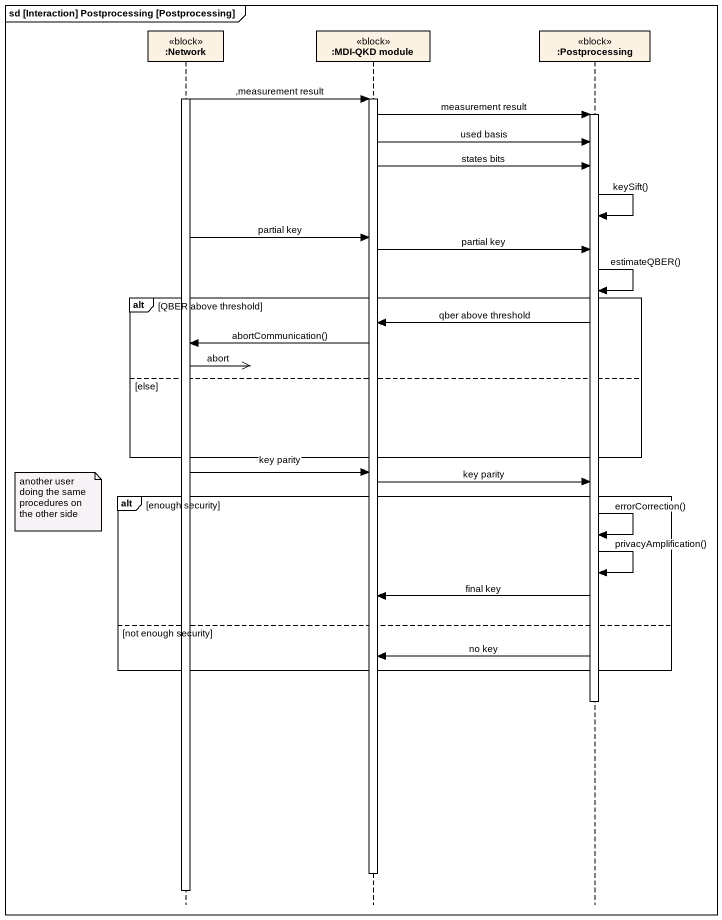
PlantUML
@startuml
mainframe sd [Interaction] Postprocessing [Postprocessing]
hide footbox
participant ":Network" as Network_ <<block>>
participant ":MDI-QKD module" as MDI_QKD_module <<block>>
participant ":Postprocessing" as Postprocessing <<block>>

activate Network_
Network_ -> MDI_QKD_module : ,measurement result
activate MDI_QKD_module
MDI_QKD_module -> Postprocessing : measurement result
activate Postprocessing
MDI_QKD_module -> Postprocessing : used basis
MDI_QKD_module -> Postprocessing : states bits
Postprocessing -> Postprocessing : keySift()
Network_ -> MDI_QKD_module : partial key
MDI_QKD_module -> Postprocessing : partial key
Postprocessing -> Postprocessing : estimateQBER()
alt QBER above threshold
  Postprocessing -> MDI_QKD_module : qber above threshold
  MDI_QKD_module -> Network_ : abortCommunication()
  Network_ ->> Network_ : abort
else else
end
Network_ -> MDI_QKD_module : key parity
MDI_QKD_module -> Postprocessing : key parity
alt enough security
  note left of Network_ : another user doing the same procedures on the other side
  Postprocessing -> Postprocessing : errorCorrection()
  Postprocessing -> Postprocessing : privacyAmplification()
  Postprocessing -> MDI_QKD_module : final key
else not enough security
  Postprocessing -> MDI_QKD_module : no key
end
deactivate Postprocessing
deactivate MDI_QKD_module
deactivate Network_
@enduml
